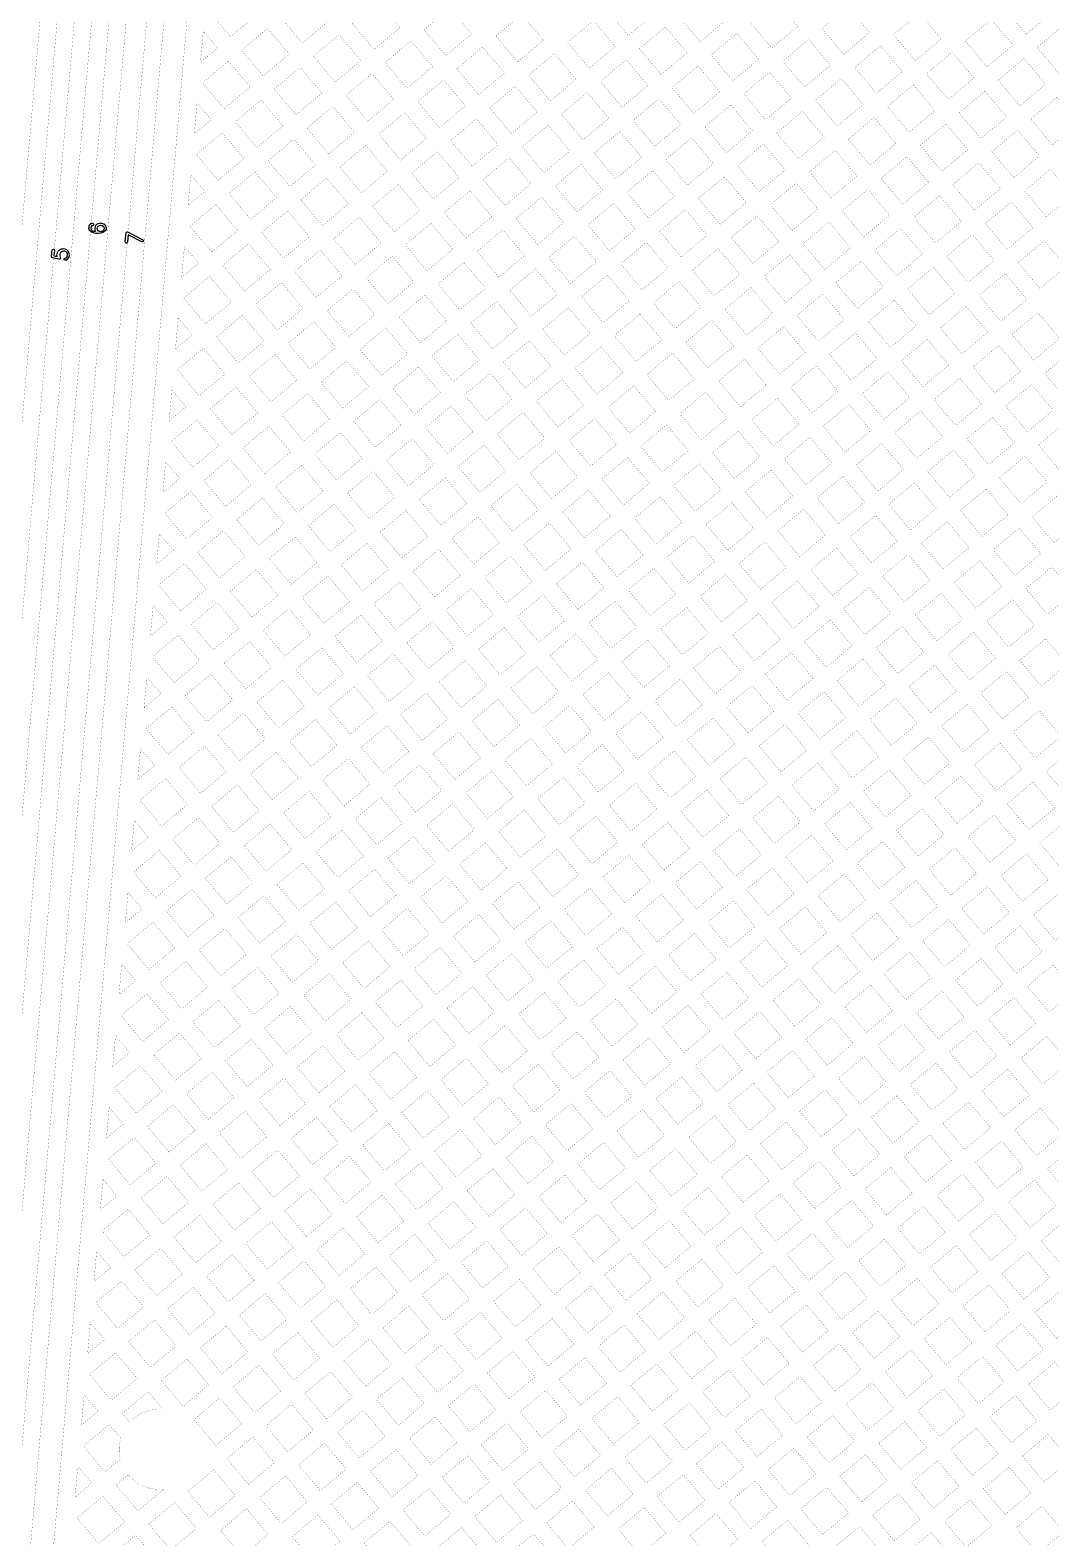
# Model space of a CAD drawing. Extents: x 592 to 965, y 89 to 353.
# Drawn here: x 631.25 to 644.84, y 286.61 to 306.69 of the extents above; entities that cross this region are included whole.
import ezdxf

# ---------------------------------------------------------------- set-up
doc = ezdxf.new("R2010")
doc.units = 0
doc.layers.add('a_area', color=3, linetype='Continuous')

# ---------------------------------------------------------------- blocks, each defined once
blk = doc.blocks.new('PAD_R3')
at = {"layer": 'a_area', "const_width": 0.5}
blk.add_lwpolyline([(0.25, 0, 1), (-0.25, 0, 1)], format="xyb", close=True, dxfattribs=at)

msp = doc.modelspace()

# ---------------------------------------------------------------- linework, layer by layer
at = {"layer": 'a_area', "const_width": 0.0015}
for points in [[(641.675, 317.242), (641.429, 316.731), (641.411, 316.523, -0.197511), (640.96, 315.663), (639.636, 314.552, -0.199362), (638.526, 314.204), (633.618, 314.633, 0.165107), (633.465, 314.596, 0.034739), (633.252, 314.441), (632.801, 314.062, 0.199687), (632.13, 312.767), (626.68, 250.475), (626.451, 250.475)], [(627.37, 250.475), (632.805, 312.601, -0.197973), (633.285, 313.522), (633.354, 313.58, -0.200605), (634.263, 313.863), (639.139, 313.437, 0.198796), (641.26, 314.105), (642.966, 315.536, 0.060629), (643.281, 315.873, 0.136739), (643.498, 316.458), (643.506, 316.55, 0.188659), (643.302, 317.203)], [(626.451, 250.475), (631.904, 312.801, -0.198159), (632.655, 314.238), (633.106, 314.617, -0.035183), (633.348, 314.792, -0.161701), (633.639, 314.861), (638.554, 314.431, 0.19807), (639.49, 314.728), (640.814, 315.839, 0.200241), (641.185, 316.557), (641.203, 316.764), (641.016, 317.009)], [(644.055, 317.147, 0.196952), (643.732, 316.512), (643.725, 316.43, -0.135947), (643.463, 315.735, -0.060592), (643.11, 315.359), (641.408, 313.93, -0.198926), (639.119, 313.209), (634.228, 313.637, 0.196864), (633.502, 313.405), (633.433, 313.348, 0.19981), (633.032, 312.573), (627.6, 250.475), (627.37, 250.475)], [(626.91, 250.475), (632.357, 312.742, -0.198911), (632.911, 313.805), (633.473, 314.277, -0.201718), (633.773, 314.37), (638.857, 313.925, 0.198516), (640.893, 314.568), (641.35, 314.952, 0.075788), (641.478, 315.097, 0.023686), (641.978, 315.963, 0.189405), (642.014, 316.679)], [(627.873, 250.475), (633.289, 312.388, -0.197103), (633.619, 313.026), (633.75, 313.163, -0.135322), (633.998, 313.311, -0.089467), (634.632, 313.367), (639.154, 312.972, 0.069841), (640.27, 313.03, 0.129169), (641.849, 313.777), (643.635, 315.276, 0.065317), (644.113, 315.804, 0.195732), (644.199, 316.465)], [(642.711, 316.372, 0.194046), (642.183, 315.863, -0.023804), (641.671, 314.974, -0.075302), (641.498, 314.778), (641.038, 314.392, -0.199149), (638.829, 313.698), (633.746, 314.143, 0.19143), (633.621, 314.103), (633.057, 313.629, 0.198708), (632.585, 312.722), (627.14, 250.475), (626.91, 250.475)], [(644.839, 316.098, 0.200494), (644.303, 315.676, -0.065777), (643.781, 315.1), (641.996, 313.602, -0.129622), (640.306, 312.804, -0.070329), (639.118, 312.746), (634.607, 313.14, 0.088615), (634.059, 313.091, 0.134512), (633.915, 313.005), (633.77, 312.854, 0.198337), (633.517, 312.368), (628.103, 250.475), (627.873, 250.475)], [(628.41, 250.475), (633.685, 310.783, -0.117662)], [(632.477, 288.272), (632.575, 288.155, -0.209181), (632.967, 288.326, -0.025218), (633.021, 288.324)]]:
    msp.add_lwpolyline(points, format="xyb", dxfattribs=at)
for points in [[(633.629, 306.945), (633.918, 306.601), (634.263, 306.89), (633.974, 307.234)], [(638.926, 306.963), (639.215, 306.619), (639.56, 306.908), (639.271, 307.252)], [(639.882, 306.88), (640.171, 306.535), (640.515, 306.824), (640.226, 307.168)], [(644.223, 306.981), (644.512, 306.636), (644.857, 306.925), (644.568, 307.27)], [(634.585, 306.861), (634.874, 306.517), (635.218, 306.806), (634.929, 307.15)], [(635.54, 306.777), (635.829, 306.433), (636.174, 306.722), (635.885, 307.067)], [(636.496, 306.694), (636.785, 306.35), (637.129, 306.639), (636.84, 306.983)], [(640.837, 306.796), (641.126, 306.451), (641.471, 306.74), (641.182, 307.085)], [(641.793, 306.712), (642.082, 306.368), (642.426, 306.657), (642.137, 307.001)], [(637.451, 306.611), (637.74, 306.266), (638.085, 306.555), (637.796, 306.899)], [(638.407, 306.527), (638.695, 306.183), (639.04, 306.472), (638.751, 306.816)], [(642.748, 306.629), (643.037, 306.284), (643.381, 306.573), (643.092, 306.918)], [(643.704, 306.545), (643.993, 306.2), (644.337, 306.489), (644.048, 306.834)], [(634.065, 306.425), (634.355, 306.081), (634.699, 306.37), (634.41, 306.714)], [(635.021, 306.342), (635.31, 305.998), (635.654, 306.286), (635.365, 306.63)], [(639.362, 306.444), (639.651, 306.099), (639.996, 306.388), (639.707, 306.733)], [(640.318, 306.36), (640.607, 306.015), (640.951, 306.304), (640.662, 306.649)], [(641.273, 306.276), (641.562, 305.932), (641.906, 306.221), (641.618, 306.565)], [(644.659, 306.461), (644.948, 306.117), (645.292, 306.406), (645.004, 306.75)], [(635.976, 306.258), (636.265, 305.914), (636.61, 306.203), (636.321, 306.547)], [(636.932, 306.175), (637.221, 305.83), (637.565, 306.119), (637.276, 306.464)], [(637.887, 306.091), (638.176, 305.747), (638.52, 306.036), (638.232, 306.38)], [(642.229, 306.193), (642.518, 305.848), (642.862, 306.137), (642.573, 306.482)], [(643.184, 306.109), (643.473, 305.764), (643.817, 306.053), (643.528, 306.398)], [(633.546, 305.989), (633.835, 305.645), (634.179, 305.934), (633.89, 306.278)], [(634.501, 305.906), (634.79, 305.562), (635.135, 305.851), (634.846, 306.195)], [(638.842, 306.007), (639.131, 305.663), (639.476, 305.952), (639.187, 306.297)], [(639.798, 305.924), (640.087, 305.579), (640.432, 305.869), (640.143, 306.213)], [(644.14, 306.025), (644.428, 305.681), (644.773, 305.97), (644.484, 306.314)], [(635.457, 305.822), (635.746, 305.478), (636.09, 305.767), (635.801, 306.111)], [(636.412, 305.738), (636.701, 305.394), (637.046, 305.683), (636.757, 306.028)], [(640.754, 305.84), (641.043, 305.496), (641.387, 305.785), (641.098, 306.129)], [(641.709, 305.757), (641.998, 305.412), (642.343, 305.701), (642.053, 306.046)], [(642.665, 305.673), (642.954, 305.329), (643.298, 305.618), (643.009, 305.962)], [(633.982, 305.47), (634.271, 305.126), (634.615, 305.415), (634.326, 305.759)], [(637.368, 305.655), (637.657, 305.311), (638.001, 305.6), (637.712, 305.944)], [(638.323, 305.572), (638.612, 305.227), (638.956, 305.516), (638.667, 305.86)], [(639.278, 305.488), (639.568, 305.143), (639.912, 305.432), (639.623, 305.777)], [(643.62, 305.589), (643.909, 305.245), (644.253, 305.534), (643.964, 305.878)], [(644.575, 305.506), (644.864, 305.161), (645.209, 305.45), (644.92, 305.795)], [(634.937, 305.387), (635.226, 305.042), (635.571, 305.331), (635.282, 305.675)], [(635.893, 305.303), (636.182, 304.958), (636.526, 305.247), (636.237, 305.592)], [(640.234, 305.404), (640.523, 305.06), (640.868, 305.349), (640.579, 305.693)], [(641.19, 305.321), (641.479, 304.977), (641.823, 305.265), (641.534, 305.61)], [(636.848, 305.219), (637.137, 304.875), (637.481, 305.164), (637.193, 305.508)], [(637.803, 305.136), (638.093, 304.791), (638.437, 305.08), (638.148, 305.425)], [(642.145, 305.237), (642.434, 304.893), (642.779, 305.182), (642.489, 305.526)], [(643.101, 305.154), (643.389, 304.809), (643.734, 305.098), (643.445, 305.442)], [(644.056, 305.07), (644.345, 304.726), (644.689, 305.015), (644.4, 305.359)], [(633.463, 305.034), (633.751, 304.69), (634.095, 304.979), (633.807, 305.323)], [(634.418, 304.95), (634.707, 304.606), (635.051, 304.895), (634.762, 305.24)], [(635.373, 304.867), (635.662, 304.522), (636.007, 304.811), (635.718, 305.156)], [(638.759, 305.052), (639.048, 304.708), (639.392, 304.996), (639.103, 305.341)], [(639.714, 304.968), (640.003, 304.624), (640.348, 304.913), (640.059, 305.257)], [(640.67, 304.885), (640.959, 304.54), (641.304, 304.83), (641.015, 305.174)], [(636.329, 304.783), (636.618, 304.439), (636.962, 304.728), (636.673, 305.072)], [(637.284, 304.7), (637.573, 304.355), (637.917, 304.644), (637.628, 304.989)], [(641.626, 304.801), (641.915, 304.457), (642.259, 304.746), (641.97, 305.09)], [(642.581, 304.717), (642.87, 304.373), (643.214, 304.662), (642.926, 305.007)], [(633.898, 304.515), (634.187, 304.17), (634.532, 304.459), (634.242, 304.804)], [(638.24, 304.616), (638.529, 304.271), (638.873, 304.561), (638.584, 304.905)], [(639.195, 304.532), (639.484, 304.188), (639.828, 304.477), (639.539, 304.821)], [(643.536, 304.634), (643.825, 304.29), (644.17, 304.579), (643.881, 304.923)], [(644.492, 304.55), (644.781, 304.206), (645.125, 304.495), (644.836, 304.839)], [(634.854, 304.431), (635.143, 304.086), (635.487, 304.375), (635.198, 304.72)], [(635.809, 304.347), (636.098, 304.003), (636.442, 304.292), (636.154, 304.636)], [(636.764, 304.264), (637.054, 303.919), (637.398, 304.208), (637.109, 304.553)], [(640.15, 304.449), (640.439, 304.104), (640.784, 304.393), (640.495, 304.738)], [(641.106, 304.365), (641.395, 304.021), (641.74, 304.31), (641.451, 304.654)], [(642.062, 304.282), (642.35, 303.938), (642.695, 304.226), (642.406, 304.57)], [(633.379, 304.079), (633.668, 303.734), (634.012, 304.023), (633.723, 304.368)], [(637.72, 304.18), (638.009, 303.835), (638.353, 304.125), (638.064, 304.469)], [(638.676, 304.096), (638.964, 303.752), (639.309, 304.041), (639.02, 304.385)], [(643.017, 304.198), (643.306, 303.854), (643.65, 304.143), (643.361, 304.487)], [(643.972, 304.115), (644.261, 303.77), (644.605, 304.059), (644.317, 304.404)], [(634.334, 303.995), (634.623, 303.651), (634.968, 303.939), (634.678, 304.284)], [(635.29, 303.911), (635.578, 303.567), (635.923, 303.856), (635.634, 304.2)], [(639.631, 304.013), (639.92, 303.669), (640.264, 303.957), (639.975, 304.302)], [(640.586, 303.929), (640.875, 303.585), (641.22, 303.874), (640.931, 304.218)], [(636.245, 303.828), (636.534, 303.483), (636.878, 303.772), (636.589, 304.117)], [(637.201, 303.744), (637.49, 303.4), (637.834, 303.688), (637.545, 304.033)], [(638.156, 303.66), (638.445, 303.316), (638.789, 303.605), (638.5, 303.949)], [(641.542, 303.846), (641.831, 303.502), (642.175, 303.791), (641.887, 304.135)], [(642.497, 303.763), (642.787, 303.418), (643.131, 303.707), (642.841, 304.051)], [(643.453, 303.678), (643.741, 303.334), (644.086, 303.624), (643.797, 303.968)], [(633.815, 303.559), (634.104, 303.215), (634.448, 303.504), (634.159, 303.848)], [(634.77, 303.475), (635.059, 303.131), (635.403, 303.42), (635.114, 303.764)], [(639.111, 303.577), (639.4, 303.233), (639.745, 303.522), (639.456, 303.866)], [(640.067, 303.493), (640.356, 303.149), (640.7, 303.438), (640.411, 303.782)], [(644.408, 303.595), (644.697, 303.251), (645.041, 303.54), (644.752, 303.884)], [(635.725, 303.392), (636.014, 303.047), (636.359, 303.336), (636.07, 303.681)], [(636.681, 303.308), (636.97, 302.964), (637.315, 303.253), (637.025, 303.597)], [(641.022, 303.41), (641.311, 303.065), (641.656, 303.355), (641.367, 303.699)], [(641.978, 303.326), (642.267, 302.982), (642.611, 303.271), (642.322, 303.616)], [(633.295, 303.123), (633.584, 302.778), (633.929, 303.068), (633.64, 303.412)], [(637.637, 303.225), (637.925, 302.88), (638.269, 303.169), (637.981, 303.513)], [(638.592, 303.141), (638.881, 302.796), (639.225, 303.086), (638.936, 303.43)], [(639.547, 303.057), (639.836, 302.713), (640.181, 303.002), (639.892, 303.347)], [(642.934, 303.243), (643.222, 302.899), (643.566, 303.187), (643.278, 303.532)], [(643.888, 303.159), (644.177, 302.815), (644.522, 303.104), (644.233, 303.448)], [(634.251, 303.039), (634.539, 302.695), (634.884, 302.984), (634.595, 303.329)], [(635.206, 302.956), (635.495, 302.612), (635.839, 302.9), (635.55, 303.245)], [(636.161, 302.872), (636.45, 302.528), (636.795, 302.817), (636.506, 303.161)], [(640.503, 302.974), (640.792, 302.63), (641.136, 302.918), (640.847, 303.263)], [(641.458, 302.89), (641.747, 302.546), (642.092, 302.835), (641.803, 303.179)], [(637.117, 302.789), (637.406, 302.445), (637.75, 302.733), (637.461, 303.078)], [(638.072, 302.705), (638.361, 302.361), (638.706, 302.649), (638.416, 302.994)], [(642.414, 302.807), (642.703, 302.463), (643.047, 302.752), (642.758, 303.096)], [(643.369, 302.724), (643.658, 302.379), (644.002, 302.668), (643.713, 303.012)], [(633.731, 302.603), (634.02, 302.259), (634.364, 302.548), (634.076, 302.892)], [(634.686, 302.52), (634.976, 302.176), (635.32, 302.465), (635.031, 302.809)], [(639.028, 302.621), (639.317, 302.277), (639.661, 302.566), (639.372, 302.91)], [(639.983, 302.538), (640.272, 302.194), (640.617, 302.483), (640.328, 302.827)], [(640.939, 302.455), (641.228, 302.11), (641.572, 302.399), (641.283, 302.743)], [(644.324, 302.64), (644.614, 302.295), (644.958, 302.584), (644.669, 302.929)], [(635.642, 302.437), (635.931, 302.092), (636.275, 302.381), (635.986, 302.725)], [(636.597, 302.353), (636.886, 302.008), (637.231, 302.298), (636.942, 302.642)], [(637.553, 302.269), (637.842, 301.925), (638.186, 302.214), (637.897, 302.558)], [(641.894, 302.371), (642.183, 302.026), (642.527, 302.316), (642.239, 302.66)], [(642.849, 302.287), (643.139, 301.943), (643.483, 302.232), (643.194, 302.577)], [(633.211, 302.167), (633.5, 301.823), (633.845, 302.112), (633.556, 302.456)], [(634.167, 302.084), (634.456, 301.74), (634.8, 302.029), (634.511, 302.373)], [(638.508, 302.186), (638.797, 301.841), (639.142, 302.13), (638.852, 302.474)], [(639.464, 302.102), (639.752, 301.758), (640.097, 302.047), (639.808, 302.391)], [(643.805, 302.204), (644.094, 301.859), (644.438, 302.148), (644.149, 302.493)], [(644.76, 302.12), (645.049, 301.776), (645.394, 302.065), (645.105, 302.409)], [(635.122, 302.001), (635.412, 301.656), (635.756, 301.945), (635.467, 302.29)], [(636.078, 301.917), (636.367, 301.573), (636.711, 301.862), (636.422, 302.206)], [(640.419, 302.019), (640.708, 301.674), (641.053, 301.963), (640.764, 302.308)], [(641.375, 301.935), (641.664, 301.591), (642.008, 301.88), (641.719, 302.224)], [(642.33, 301.851), (642.619, 301.507), (642.963, 301.796), (642.674, 302.141)], [(633.647, 301.648), (633.936, 301.304), (634.281, 301.593), (633.992, 301.937)], [(637.033, 301.833), (637.322, 301.489), (637.667, 301.778), (637.378, 302.122)], [(637.989, 301.75), (638.278, 301.405), (638.622, 301.694), (638.333, 302.039)], [(638.944, 301.666), (639.233, 301.322), (639.577, 301.611), (639.288, 301.955)], [(643.285, 301.768), (643.575, 301.423), (643.919, 301.712), (643.63, 302.057)], [(644.241, 301.684), (644.53, 301.34), (644.874, 301.629), (644.585, 301.973)], [(634.603, 301.564), (634.892, 301.22), (635.236, 301.509), (634.947, 301.854)], [(635.558, 301.481), (635.847, 301.137), (636.192, 301.426), (635.903, 301.77)], [(639.899, 301.582), (640.188, 301.238), (640.533, 301.527), (640.244, 301.872)], [(640.855, 301.499), (641.144, 301.155), (641.488, 301.444), (641.2, 301.788)], [(636.514, 301.398), (636.803, 301.053), (637.147, 301.342), (636.858, 301.686)], [(637.469, 301.314), (637.758, 300.969), (638.103, 301.258), (637.814, 301.603)], [(641.81, 301.416), (642.1, 301.071), (642.444, 301.36), (642.155, 301.704)], [(642.766, 301.332), (643.055, 300.987), (643.399, 301.276), (643.11, 301.621)], [(643.722, 301.248), (644.01, 300.904), (644.355, 301.193), (644.066, 301.537)], [(633.128, 301.212), (633.417, 300.868), (633.761, 301.157), (633.472, 301.501)], [(634.083, 301.128), (634.372, 300.784), (634.717, 301.073), (634.428, 301.418)], [(635.039, 301.045), (635.328, 300.701), (635.672, 300.99), (635.383, 301.334)], [(638.425, 301.23), (638.714, 300.886), (639.058, 301.175), (638.769, 301.519)], [(639.38, 301.147), (639.669, 300.802), (640.013, 301.091), (639.724, 301.435)], [(640.335, 301.063), (640.624, 300.719), (640.969, 301.008), (640.68, 301.352)], [(644.677, 301.165), (644.966, 300.821), (645.31, 301.109), (645.021, 301.454)], [(635.994, 300.962), (636.283, 300.617), (636.628, 300.906), (636.339, 301.251)], [(636.95, 300.878), (637.239, 300.533), (637.583, 300.822), (637.294, 301.167)], [(641.291, 300.98), (641.58, 300.635), (641.924, 300.924), (641.635, 301.269)], [(642.246, 300.896), (642.536, 300.551), (642.88, 300.84), (642.591, 301.185)], [(633.564, 300.693), (633.853, 300.348), (634.197, 300.637), (633.908, 300.982)], [(637.905, 300.794), (638.194, 300.45), (638.538, 300.739), (638.25, 301.083)], [(638.861, 300.711), (639.15, 300.366), (639.494, 300.655), (639.205, 301)], [(643.202, 300.812), (643.491, 300.468), (643.835, 300.757), (643.546, 301.101)], [(644.157, 300.729), (644.446, 300.384), (644.791, 300.674), (644.502, 301.018)], [(634.519, 300.609), (634.808, 300.265), (635.152, 300.554), (634.864, 300.898)], [(635.475, 300.526), (635.764, 300.181), (636.108, 300.47), (635.819, 300.815)], [(636.43, 300.442), (636.719, 300.097), (637.064, 300.387), (636.775, 300.731)], [(639.816, 300.627), (640.105, 300.283), (640.449, 300.572), (640.16, 300.916)], [(640.771, 300.544), (641.06, 300.199), (641.405, 300.488), (641.116, 300.833)], [(641.727, 300.46), (642.016, 300.115), (642.36, 300.405), (642.071, 300.749)], [(633.044, 300.257), (633.333, 299.912), (633.678, 300.201), (633.389, 300.546)], [(637.386, 300.358), (637.675, 300.014), (638.019, 300.303), (637.73, 300.647)], [(638.341, 300.275), (638.63, 299.93), (638.975, 300.219), (638.685, 300.564)], [(642.683, 300.376), (642.971, 300.032), (643.315, 300.321), (643.027, 300.665)], [(643.637, 300.293), (643.927, 299.948), (644.271, 300.237), (643.982, 300.582)], [(634, 300.173), (634.289, 299.829), (634.633, 300.118), (634.344, 300.462)], [(634.955, 300.09), (635.244, 299.745), (635.589, 300.034), (635.299, 300.379)], [(639.297, 300.191), (639.585, 299.847), (639.93, 300.136), (639.641, 300.48)], [(640.252, 300.108), (640.541, 299.763), (640.885, 300.052), (640.596, 300.397)], [(644.593, 300.209), (644.882, 299.865), (645.227, 300.154), (644.938, 300.498)], [(635.911, 300.006), (636.2, 299.661), (636.544, 299.95), (636.255, 300.295)], [(636.866, 299.922), (637.155, 299.578), (637.5, 299.867), (637.211, 300.211)], [(637.822, 299.839), (638.111, 299.495), (638.455, 299.783), (638.166, 300.128)], [(641.207, 300.024), (641.496, 299.679), (641.841, 299.968), (641.552, 300.313)], [(642.163, 299.94), (642.452, 299.596), (642.796, 299.885), (642.507, 300.229)], [(643.118, 299.857), (643.407, 299.513), (643.751, 299.801), (643.462, 300.146)], [(633.48, 299.737), (633.769, 299.393), (634.113, 299.682), (633.825, 300.026)], [(634.436, 299.654), (634.725, 299.309), (635.069, 299.598), (634.78, 299.943)], [(638.777, 299.755), (639.066, 299.411), (639.41, 299.7), (639.122, 300.044)], [(639.732, 299.672), (640.021, 299.327), (640.366, 299.616), (640.077, 299.961)], [(644.074, 299.773), (644.363, 299.429), (644.707, 299.718), (644.418, 300.062)], [(635.391, 299.57), (635.68, 299.225), (636.025, 299.514), (635.735, 299.859)], [(636.347, 299.486), (636.635, 299.142), (636.98, 299.431), (636.691, 299.775)], [(640.688, 299.588), (640.977, 299.244), (641.321, 299.532), (641.032, 299.877)], [(641.643, 299.504), (641.932, 299.16), (642.277, 299.449), (641.988, 299.793)], [(632.961, 299.301), (633.25, 298.957), (633.594, 299.246), (633.305, 299.59)], [(637.302, 299.403), (637.591, 299.058), (637.936, 299.348), (637.647, 299.692)], [(638.258, 299.319), (638.546, 298.975), (638.891, 299.264), (638.602, 299.608)], [(639.213, 299.236), (639.502, 298.891), (639.846, 299.18), (639.557, 299.525)], [(642.599, 299.421), (642.888, 299.077), (643.232, 299.366), (642.943, 299.71)], [(643.554, 299.337), (643.843, 298.993), (644.188, 299.282), (643.898, 299.626)], [(644.51, 299.253), (644.798, 298.909), (645.143, 299.199), (644.854, 299.543)], [(633.916, 299.218), (634.205, 298.873), (634.55, 299.162), (634.26, 299.507)], [(634.872, 299.134), (635.161, 298.79), (635.505, 299.078), (635.216, 299.423)], [(635.827, 299.05), (636.116, 298.706), (636.46, 298.995), (636.172, 299.339)], [(640.168, 299.152), (640.457, 298.808), (640.802, 299.097), (640.513, 299.441)], [(641.124, 299.069), (641.413, 298.724), (641.757, 299.013), (641.468, 299.357)], [(636.782, 298.967), (637.071, 298.622), (637.416, 298.912), (637.127, 299.256)], [(637.738, 298.883), (638.027, 298.539), (638.371, 298.828), (638.083, 299.172)], [(642.079, 298.985), (642.368, 298.64), (642.713, 298.93), (642.423, 299.274)], [(643.035, 298.901), (643.324, 298.557), (643.668, 298.846), (643.379, 299.191)], [(633.397, 298.782), (633.686, 298.437), (634.03, 298.726), (633.741, 299.071)], [(634.352, 298.698), (634.641, 298.354), (634.986, 298.643), (634.696, 298.987)], [(638.693, 298.8), (638.983, 298.456), (639.327, 298.744), (639.038, 299.089)], [(639.649, 298.716), (639.938, 298.372), (640.282, 298.661), (639.993, 299.005)], [(643.99, 298.818), (644.279, 298.474), (644.623, 298.762), (644.334, 299.107)], [(635.308, 298.614), (635.596, 298.27), (635.941, 298.559), (635.652, 298.903)], [(636.263, 298.531), (636.552, 298.186), (636.896, 298.475), (636.607, 298.82)], [(637.218, 298.447), (637.507, 298.103), (637.852, 298.392), (637.563, 298.736)], [(640.604, 298.633), (640.893, 298.288), (641.238, 298.577), (640.949, 298.922)], [(641.56, 298.549), (641.849, 298.205), (642.193, 298.493), (641.904, 298.838)], [(642.515, 298.465), (642.804, 298.121), (643.149, 298.41), (642.86, 298.754)], [(632.877, 298.346), (633.166, 298.002), (633.511, 298.291), (633.222, 298.635)], [(633.833, 298.262), (634.122, 297.918), (634.466, 298.207), (634.177, 298.551)], [(638.174, 298.364), (638.463, 298.02), (638.807, 298.309), (638.518, 298.653)], [(639.129, 298.281), (639.419, 297.936), (639.763, 298.225), (639.474, 298.569)], [(643.471, 298.382), (643.759, 298.038), (644.104, 298.327), (643.815, 298.671)], [(644.426, 298.299), (644.715, 297.954), (645.059, 298.243), (644.77, 298.587)], [(634.788, 298.178), (635.077, 297.834), (635.421, 298.123), (635.133, 298.467)], [(635.743, 298.095), (636.032, 297.751), (636.377, 298.039), (636.088, 298.384)], [(640.085, 298.197), (640.373, 297.852), (640.718, 298.142), (640.429, 298.486)], [(641.04, 298.113), (641.329, 297.769), (641.674, 298.058), (641.384, 298.402)], [(636.699, 298.011), (636.988, 297.667), (637.332, 297.956), (637.043, 298.3)], [(637.654, 297.928), (637.943, 297.584), (638.288, 297.873), (637.999, 298.217)], [(638.61, 297.844), (638.899, 297.5), (639.243, 297.789), (638.954, 298.134)], [(641.996, 298.03), (642.285, 297.685), (642.629, 297.974), (642.34, 298.318)], [(642.951, 297.946), (643.24, 297.602), (643.584, 297.891), (643.296, 298.235)], [(643.906, 297.862), (644.195, 297.518), (644.54, 297.807), (644.251, 298.152)], [(633.313, 297.826), (633.602, 297.482), (633.947, 297.771), (633.658, 298.115)], [(634.269, 297.743), (634.558, 297.399), (634.902, 297.687), (634.613, 298.032)], [(635.224, 297.659), (635.513, 297.315), (635.857, 297.604), (635.568, 297.948)], [(639.566, 297.761), (639.854, 297.417), (640.198, 297.705), (639.91, 298.05)], [(640.52, 297.677), (640.81, 297.333), (641.154, 297.622), (640.865, 297.966)], [(636.179, 297.575), (636.468, 297.231), (636.812, 297.52), (636.524, 297.864)], [(637.135, 297.492), (637.424, 297.148), (637.768, 297.437), (637.479, 297.781)], [(641.476, 297.594), (641.765, 297.249), (642.11, 297.538), (641.821, 297.883)], [(642.432, 297.51), (642.72, 297.166), (643.065, 297.455), (642.776, 297.799)], [(632.794, 297.391), (633.083, 297.046), (633.427, 297.335), (633.138, 297.679)], [(633.749, 297.307), (634.038, 296.963), (634.382, 297.252), (634.094, 297.596)], [(638.09, 297.408), (638.379, 297.064), (638.724, 297.353), (638.435, 297.698)], [(639.046, 297.325), (639.335, 296.981), (639.679, 297.27), (639.39, 297.614)], [(640.001, 297.242), (640.29, 296.897), (640.634, 297.186), (640.345, 297.53)], [(643.387, 297.426), (643.676, 297.082), (644.02, 297.371), (643.731, 297.716)], [(644.342, 297.343), (644.632, 296.998), (644.976, 297.287), (644.687, 297.632)], [(634.705, 297.223), (634.994, 296.879), (635.338, 297.168), (635.049, 297.512)], [(635.66, 297.14), (635.949, 296.795), (636.293, 297.084), (636.004, 297.429)], [(636.615, 297.056), (636.904, 296.712), (637.248, 297.001), (636.959, 297.345)], [(640.956, 297.158), (641.246, 296.813), (641.59, 297.102), (641.301, 297.447)], [(641.912, 297.074), (642.201, 296.73), (642.545, 297.019), (642.257, 297.363)], [(633.23, 296.871), (633.519, 296.527), (633.863, 296.816), (633.574, 297.16)], [(637.571, 296.972), (637.86, 296.628), (638.204, 296.917), (637.915, 297.261)], [(638.526, 296.889), (638.815, 296.545), (639.159, 296.834), (638.871, 297.178)], [(642.867, 296.991), (643.157, 296.646), (643.501, 296.935), (643.212, 297.279)], [(643.823, 296.907), (644.112, 296.562), (644.456, 296.851), (644.167, 297.196)], [(634.185, 296.788), (634.474, 296.443), (634.819, 296.732), (634.529, 297.077)], [(635.141, 296.704), (635.429, 296.36), (635.774, 296.649), (635.485, 296.993)], [(639.482, 296.806), (639.771, 296.461), (640.115, 296.75), (639.826, 297.095)], [(640.437, 296.722), (640.726, 296.377), (641.07, 296.666), (640.781, 297.011)], [(641.393, 296.638), (641.681, 296.294), (642.026, 296.583), (641.737, 296.927)], [(644.778, 296.823), (645.067, 296.479), (645.412, 296.768), (645.123, 297.112)], [(632.71, 296.435), (632.999, 296.091), (633.343, 296.38), (633.055, 296.724)], [(636.096, 296.62), (636.385, 296.276), (636.729, 296.565), (636.44, 296.909)], [(637.051, 296.537), (637.34, 296.192), (637.685, 296.481), (637.395, 296.825)], [(638.007, 296.453), (638.295, 296.109), (638.64, 296.398), (638.351, 296.742)], [(642.348, 296.555), (642.637, 296.21), (642.981, 296.499), (642.692, 296.844)], [(643.303, 296.471), (643.593, 296.126), (643.937, 296.415), (643.648, 296.76)], [(633.666, 296.352), (633.955, 296.007), (634.299, 296.296), (634.01, 296.641)], [(634.621, 296.268), (634.91, 295.924), (635.254, 296.213), (634.965, 296.557)], [(638.962, 296.37), (639.251, 296.025), (639.596, 296.314), (639.306, 296.659)], [(639.918, 296.286), (640.207, 295.941), (640.551, 296.23), (640.262, 296.575)], [(644.259, 296.387), (644.547, 296.043), (644.892, 296.332), (644.603, 296.676)], [(635.576, 296.185), (635.865, 295.84), (636.21, 296.129), (635.92, 296.473)], [(636.532, 296.101), (636.821, 295.756), (637.165, 296.045), (636.876, 296.39)], [(640.873, 296.202), (641.162, 295.858), (641.506, 296.147), (641.217, 296.491)], [(641.828, 296.119), (642.117, 295.774), (642.462, 296.063), (642.173, 296.408)], [(642.784, 296.035), (643.073, 295.691), (643.417, 295.98), (643.128, 296.324)], [(633.146, 295.916), (633.435, 295.571), (633.78, 295.86), (633.49, 296.205)], [(634.102, 295.832), (634.39, 295.488), (634.735, 295.777), (634.446, 296.121)], [(637.487, 296.017), (637.776, 295.673), (638.12, 295.962), (637.831, 296.306)], [(638.442, 295.934), (638.731, 295.589), (639.076, 295.878), (638.787, 296.223)], [(639.398, 295.85), (639.687, 295.505), (640.032, 295.794), (639.742, 296.139)], [(643.74, 295.951), (644.028, 295.607), (644.372, 295.896), (644.084, 296.24)], [(644.694, 295.868), (644.984, 295.523), (645.328, 295.812), (645.039, 296.157)], [(635.057, 295.749), (635.346, 295.404), (635.69, 295.693), (635.401, 296.038)], [(636.012, 295.665), (636.301, 295.32), (636.646, 295.609), (636.357, 295.954)], [(640.354, 295.766), (640.642, 295.422), (640.987, 295.711), (640.698, 296.055)], [(641.309, 295.683), (641.598, 295.338), (641.942, 295.627), (641.653, 295.972)], [(632.626, 295.48), (632.915, 295.135), (633.26, 295.424), (632.971, 295.769)], [(636.968, 295.581), (637.256, 295.237), (637.601, 295.526), (637.312, 295.87)], [(637.923, 295.498), (638.212, 295.153), (638.556, 295.442), (638.267, 295.787)], [(642.264, 295.599), (642.553, 295.255), (642.898, 295.544), (642.609, 295.888)], [(643.22, 295.515), (643.509, 295.171), (643.853, 295.46), (643.564, 295.804)], [(644.175, 295.432), (644.464, 295.088), (644.808, 295.376), (644.519, 295.721)], [(633.582, 295.396), (633.871, 295.052), (634.215, 295.341), (633.926, 295.685)], [(634.537, 295.313), (634.826, 294.968), (635.171, 295.257), (634.882, 295.602)], [(635.493, 295.229), (635.782, 294.884), (636.126, 295.173), (635.837, 295.518)], [(638.878, 295.414), (639.167, 295.069), (639.512, 295.358), (639.223, 295.703)], [(639.834, 295.33), (640.123, 294.986), (640.467, 295.275), (640.178, 295.619)], [(640.789, 295.247), (641.078, 294.902), (641.423, 295.192), (641.134, 295.536)], [(636.448, 295.145), (636.737, 294.801), (637.081, 295.09), (636.793, 295.434)], [(637.403, 295.062), (637.692, 294.717), (638.037, 295.006), (637.748, 295.351)], [(641.745, 295.163), (642.034, 294.819), (642.378, 295.108), (642.089, 295.452)], [(642.7, 295.079), (642.989, 294.735), (643.334, 295.024), (643.045, 295.368)], [(633.062, 294.96), (633.351, 294.616), (633.696, 294.905), (633.407, 295.249)], [(634.018, 294.877), (634.307, 294.532), (634.651, 294.821), (634.362, 295.166)], [(638.359, 294.978), (638.648, 294.633), (638.992, 294.922), (638.703, 295.267)], [(639.314, 294.894), (639.603, 294.55), (639.948, 294.839), (639.659, 295.183)], [(643.656, 294.996), (643.945, 294.652), (644.289, 294.941), (644, 295.285)], [(644.611, 294.912), (644.9, 294.568), (645.244, 294.857), (644.955, 295.201)], [(634.973, 294.793), (635.262, 294.449), (635.607, 294.737), (635.318, 295.082)], [(635.929, 294.709), (636.218, 294.365), (636.562, 294.654), (636.273, 294.998)], [(636.884, 294.626), (637.173, 294.281), (637.517, 294.57), (637.228, 294.915)], [(640.27, 294.811), (640.559, 294.466), (640.903, 294.755), (640.614, 295.1)], [(641.225, 294.727), (641.514, 294.383), (641.859, 294.672), (641.57, 295.016)], [(642.181, 294.644), (642.47, 294.3), (642.814, 294.588), (642.525, 294.932)], [(632.543, 294.524), (632.832, 294.18), (633.176, 294.469), (632.887, 294.813)], [(633.498, 294.441), (633.787, 294.096), (634.132, 294.385), (633.843, 294.73)], [(637.839, 294.542), (638.129, 294.198), (638.473, 294.487), (638.184, 294.831)], [(638.795, 294.458), (639.084, 294.114), (639.428, 294.403), (639.139, 294.747)], [(643.136, 294.56), (643.425, 294.216), (643.77, 294.505), (643.481, 294.849)], [(644.092, 294.477), (644.381, 294.132), (644.725, 294.421), (644.436, 294.765)], [(634.454, 294.357), (634.743, 294.013), (635.087, 294.302), (634.798, 294.646)], [(635.409, 294.273), (635.698, 293.929), (636.042, 294.218), (635.754, 294.562)], [(639.75, 294.375), (640.039, 294.03), (640.384, 294.319), (640.095, 294.664)], [(640.706, 294.291), (640.995, 293.947), (641.339, 294.236), (641.05, 294.58)], [(636.364, 294.19), (636.654, 293.845), (636.998, 294.135), (636.709, 294.479)], [(637.32, 294.106), (637.609, 293.762), (637.953, 294.051), (637.664, 294.395)], [(638.275, 294.022), (638.564, 293.678), (638.909, 293.967), (638.62, 294.311)], [(641.661, 294.208), (641.95, 293.864), (642.295, 294.153), (642.006, 294.497)], [(642.617, 294.124), (642.906, 293.78), (643.25, 294.069), (642.961, 294.413)], [(643.572, 294.04), (643.861, 293.696), (644.206, 293.985), (643.917, 294.33)], [(632.979, 294.005), (633.268, 293.66), (633.612, 293.949), (633.323, 294.294)], [(633.934, 293.921), (634.223, 293.576), (634.568, 293.866), (634.279, 294.21)], [(634.89, 293.838), (635.179, 293.493), (635.523, 293.782), (635.234, 294.126)], [(639.231, 293.939), (639.52, 293.595), (639.864, 293.883), (639.575, 294.228)], [(640.186, 293.855), (640.475, 293.511), (640.82, 293.8), (640.531, 294.144)], [(644.528, 293.957), (644.817, 293.613), (645.161, 293.902), (644.872, 294.246)], [(635.845, 293.754), (636.134, 293.41), (636.478, 293.699), (636.189, 294.043)], [(636.801, 293.67), (637.09, 293.326), (637.434, 293.615), (637.145, 293.959)], [(641.142, 293.772), (641.431, 293.427), (641.775, 293.717), (641.486, 294.061)], [(642.097, 293.688), (642.386, 293.344), (642.731, 293.633), (642.442, 293.978)], [(632.459, 293.569), (632.748, 293.224), (633.093, 293.513), (632.804, 293.858)], [(633.415, 293.485), (633.704, 293.141), (634.048, 293.429), (633.759, 293.774)], [(637.756, 293.587), (638.045, 293.243), (638.389, 293.531), (638.1, 293.876)], [(638.711, 293.503), (639, 293.159), (639.345, 293.448), (639.056, 293.792)], [(639.667, 293.419), (639.956, 293.075), (640.3, 293.364), (640.011, 293.708)], [(643.053, 293.605), (643.342, 293.26), (643.686, 293.549), (643.397, 293.894)], [(644.008, 293.521), (644.297, 293.177), (644.641, 293.466), (644.353, 293.81)], [(634.37, 293.401), (634.659, 293.057), (635.003, 293.346), (634.715, 293.691)], [(635.326, 293.318), (635.615, 292.974), (635.959, 293.263), (635.67, 293.607)], [(636.281, 293.235), (636.57, 292.89), (636.914, 293.179), (636.625, 293.523)], [(640.622, 293.336), (640.911, 292.992), (641.255, 293.281), (640.967, 293.625)], [(641.577, 293.252), (641.867, 292.908), (642.211, 293.197), (641.922, 293.541)], [(632.895, 293.049), (633.184, 292.705), (633.529, 292.994), (633.24, 293.338)], [(637.237, 293.151), (637.525, 292.807), (637.87, 293.096), (637.581, 293.44)], [(638.192, 293.067), (638.481, 292.723), (638.825, 293.012), (638.536, 293.356)], [(642.533, 293.169), (642.822, 292.824), (643.167, 293.113), (642.878, 293.458)], [(643.489, 293.085), (643.778, 292.741), (644.122, 293.03), (643.833, 293.374)], [(633.851, 292.966), (634.14, 292.622), (634.484, 292.91), (634.195, 293.254)], [(634.806, 292.882), (635.095, 292.537), (635.44, 292.827), (635.15, 293.171)], [(639.147, 292.984), (639.436, 292.639), (639.781, 292.928), (639.492, 293.273)], [(640.103, 292.9), (640.392, 292.556), (640.736, 292.845), (640.447, 293.189)], [(641.058, 292.816), (641.347, 292.472), (641.691, 292.761), (641.402, 293.105)], [(644.444, 293.002), (644.733, 292.657), (645.077, 292.946), (644.788, 293.291)], [(632.375, 292.613), (632.664, 292.269), (633.009, 292.558), (632.72, 292.902)], [(635.762, 292.799), (636.051, 292.454), (636.395, 292.743), (636.106, 293.088)], [(636.717, 292.715), (637.006, 292.371), (637.35, 292.66), (637.061, 293.004)], [(637.672, 292.631), (637.961, 292.287), (638.306, 292.576), (638.017, 292.92)], [(642.014, 292.733), (642.303, 292.388), (642.647, 292.677), (642.358, 293.022)], [(642.969, 292.649), (643.258, 292.305), (643.603, 292.594), (643.314, 292.938)], [(633.331, 292.53), (633.62, 292.185), (633.964, 292.475), (633.676, 292.819)], [(634.286, 292.446), (634.576, 292.102), (634.92, 292.391), (634.631, 292.735)], [(638.628, 292.548), (638.917, 292.203), (639.261, 292.492), (638.972, 292.837)], [(639.583, 292.464), (639.872, 292.12), (640.216, 292.409), (639.928, 292.753)], [(643.925, 292.566), (644.214, 292.221), (644.558, 292.51), (644.269, 292.855)], [(635.242, 292.362), (635.531, 292.018), (635.876, 292.307), (635.586, 292.652)], [(636.198, 292.279), (636.486, 291.935), (636.831, 292.224), (636.542, 292.568)], [(640.538, 292.381), (640.828, 292.036), (641.172, 292.325), (640.883, 292.669)], [(641.494, 292.297), (641.783, 291.952), (642.128, 292.241), (641.838, 292.586)], [(642.45, 292.213), (642.738, 291.869), (643.083, 292.158), (642.794, 292.502)], [(632.811, 292.093), (633.1, 291.749), (633.445, 292.039), (633.156, 292.383)], [(633.767, 292.01), (634.056, 291.666), (634.4, 291.955), (634.111, 292.299)], [(637.153, 292.196), (637.442, 291.851), (637.786, 292.14), (637.497, 292.485)], [(638.108, 292.112), (638.397, 291.767), (638.742, 292.056), (638.453, 292.401)], [(639.064, 292.028), (639.353, 291.684), (639.697, 291.973), (639.408, 292.317)], [(643.405, 292.13), (643.694, 291.785), (644.039, 292.074), (643.749, 292.419)], [(644.361, 292.046), (644.65, 291.702), (644.994, 291.99), (644.705, 292.335)], [(634.723, 291.927), (635.012, 291.582), (635.356, 291.871), (635.067, 292.215)], [(635.678, 291.843), (635.967, 291.499), (636.311, 291.788), (636.023, 292.132)], [(640.019, 291.945), (640.308, 291.6), (640.652, 291.889), (640.363, 292.234)], [(640.975, 291.861), (641.264, 291.516), (641.608, 291.805), (641.319, 292.15)], [(632.292, 291.658), (632.581, 291.314), (632.925, 291.602), (632.636, 291.947)], [(636.633, 291.76), (636.922, 291.415), (637.267, 291.704), (636.978, 292.049)], [(637.589, 291.676), (637.878, 291.331), (638.222, 291.62), (637.933, 291.965)], [(641.93, 291.777), (642.219, 291.433), (642.563, 291.722), (642.274, 292.066)], [(642.885, 291.694), (643.174, 291.349), (643.519, 291.638), (643.23, 291.983)], [(643.841, 291.61), (644.13, 291.266), (644.475, 291.555), (644.186, 291.899)], [(633.247, 291.574), (633.536, 291.23), (633.881, 291.519), (633.592, 291.863)], [(634.203, 291.491), (634.492, 291.146), (634.837, 291.435), (634.547, 291.78)], [(635.159, 291.407), (635.447, 291.063), (635.791, 291.352), (635.503, 291.696)], [(638.544, 291.592), (638.833, 291.248), (639.178, 291.537), (638.889, 291.881)], [(639.5, 291.509), (639.789, 291.164), (640.133, 291.453), (639.844, 291.798)], [(640.455, 291.425), (640.744, 291.08), (641.089, 291.369), (640.799, 291.714)], [(644.797, 291.527), (645.085, 291.182), (645.43, 291.471), (645.141, 291.815)], [(636.113, 291.323), (636.403, 290.979), (636.747, 291.268), (636.458, 291.613)], [(637.069, 291.24), (637.359, 290.895), (637.703, 291.184), (637.414, 291.529)], [(641.411, 291.341), (641.699, 290.997), (642.044, 291.286), (641.755, 291.63)], [(642.366, 291.258), (642.655, 290.913), (642.999, 291.202), (642.71, 291.547)], [(632.728, 291.139), (633.017, 290.794), (633.361, 291.083), (633.072, 291.427)], [(633.683, 291.055), (633.972, 290.71), (634.317, 290.999), (634.028, 291.344)], [(638.025, 291.156), (638.314, 290.812), (638.658, 291.101), (638.369, 291.445)], [(638.98, 291.073), (639.269, 290.728), (639.614, 291.017), (639.325, 291.362)], [(643.321, 291.174), (643.61, 290.83), (643.955, 291.119), (643.666, 291.463)], [(644.277, 291.091), (644.566, 290.746), (644.91, 291.035), (644.622, 291.38)], [(634.639, 290.971), (634.928, 290.627), (635.272, 290.916), (634.983, 291.26)], [(635.594, 290.888), (635.883, 290.543), (636.227, 290.832), (635.938, 291.177)], [(636.55, 290.804), (636.839, 290.459), (637.183, 290.749), (636.894, 291.093)], [(639.936, 290.989), (640.225, 290.645), (640.569, 290.933), (640.28, 291.278)], [(640.891, 290.905), (641.18, 290.561), (641.524, 290.85), (641.235, 291.194)], [(641.846, 290.822), (642.135, 290.477), (642.48, 290.766), (642.191, 291.111)], [(632.208, 290.702), (632.497, 290.358), (632.842, 290.647), (632.553, 290.992)], [(633.164, 290.619), (633.453, 290.275), (633.797, 290.563), (633.508, 290.908)], [(637.505, 290.72), (637.794, 290.376), (638.139, 290.665), (637.85, 291.009)], [(638.461, 290.637), (638.75, 290.293), (639.094, 290.581), (638.805, 290.926)], [(642.802, 290.738), (643.091, 290.394), (643.435, 290.683), (643.146, 291.027)], [(643.757, 290.654), (644.046, 290.31), (644.391, 290.599), (644.102, 290.944)], [(634.119, 290.535), (634.408, 290.191), (634.753, 290.48), (634.464, 290.824)], [(635.075, 290.452), (635.364, 290.107), (635.708, 290.396), (635.419, 290.741)], [(639.416, 290.553), (639.705, 290.209), (640.05, 290.498), (639.761, 290.842)], [(640.372, 290.47), (640.66, 290.125), (641.005, 290.414), (640.716, 290.758)], [(644.713, 290.571), (645.002, 290.227), (645.346, 290.516), (645.057, 290.86)], [(636.03, 290.368), (636.319, 290.024), (636.663, 290.312), (636.374, 290.657)], [(636.986, 290.284), (637.274, 289.94), (637.619, 290.229), (637.33, 290.573)], [(641.327, 290.386), (641.616, 290.042), (641.96, 290.33), (641.671, 290.675)], [(642.282, 290.302), (642.571, 289.958), (642.916, 290.247), (642.627, 290.591)], [(643.238, 290.218), (643.527, 289.874), (643.871, 290.163), (643.582, 290.508)], [(632.644, 290.183), (632.933, 289.838), (633.278, 290.128), (632.989, 290.472)], [(633.6, 290.099), (633.889, 289.755), (634.233, 290.044), (633.944, 290.388)], [(634.555, 290.016), (634.844, 289.671), (635.189, 289.96), (634.9, 290.305)], [(637.941, 290.201), (638.23, 289.857), (638.575, 290.146), (638.286, 290.49)], [(638.897, 290.117), (639.186, 289.773), (639.53, 290.062), (639.241, 290.406)], [(639.852, 290.034), (640.141, 289.689), (640.485, 289.978), (640.197, 290.323)], [(644.193, 290.135), (644.482, 289.791), (644.827, 290.08), (644.538, 290.424)], [(635.511, 289.932), (635.8, 289.588), (636.144, 289.877), (635.855, 290.221)], [(636.466, 289.848), (636.755, 289.504), (637.099, 289.793), (636.81, 290.137)], [(640.807, 289.95), (641.097, 289.606), (641.441, 289.895), (641.152, 290.239)], [(641.763, 289.866), (642.052, 289.522), (642.396, 289.811), (642.107, 290.155)], [(632.125, 289.747), (632.414, 289.402), (632.758, 289.691), (632.469, 290.036)], [(633.08, 289.663), (633.369, 289.319), (633.714, 289.608), (633.425, 289.952)], [(637.421, 289.765), (637.71, 289.42), (638.055, 289.71), (637.766, 290.054)], [(638.377, 289.681), (638.666, 289.337), (639.011, 289.626), (638.722, 289.97)], [(642.718, 289.783), (643.007, 289.439), (643.351, 289.727), (643.063, 290.072)], [(643.673, 289.699), (643.963, 289.355), (644.307, 289.644), (644.018, 289.988)], [(644.629, 289.616), (644.918, 289.271), (645.263, 289.56), (644.974, 289.905)], [(634.036, 289.58), (634.325, 289.236), (634.669, 289.524), (634.38, 289.869)], [(634.991, 289.496), (635.28, 289.151), (635.625, 289.441), (635.336, 289.785)], [(635.947, 289.412), (636.235, 289.068), (636.58, 289.357), (636.291, 289.702)], [(639.333, 289.598), (639.622, 289.254), (639.966, 289.542), (639.677, 289.887)], [(640.288, 289.514), (640.577, 289.17), (640.921, 289.459), (640.632, 289.803)], [(641.243, 289.431), (641.533, 289.086), (641.877, 289.375), (641.588, 289.719)], [(632.561, 289.227), (632.85, 288.883), (633.194, 289.172), (632.905, 289.516)], [(636.902, 289.329), (637.191, 288.985), (637.535, 289.273), (637.246, 289.618)], [(637.857, 289.245), (638.146, 288.901), (638.491, 289.19), (638.202, 289.535)], [(642.199, 289.347), (642.488, 289.003), (642.832, 289.292), (642.543, 289.636)], [(643.154, 289.263), (643.443, 288.919), (643.787, 289.208), (643.498, 289.552)], [(633.516, 289.144), (633.805, 288.799), (634.15, 289.089), (633.861, 289.433)], [(634.472, 289.06), (634.761, 288.716), (635.105, 289.005), (634.816, 289.349)], [(638.813, 289.162), (639.102, 288.818), (639.446, 289.107), (639.158, 289.451)], [(639.768, 289.078), (640.058, 288.734), (640.402, 289.023), (640.113, 289.367)], [(644.11, 289.18), (644.399, 288.835), (644.743, 289.124), (644.454, 289.469)], [(635.427, 288.976), (635.716, 288.632), (636.06, 288.921), (635.772, 289.265)], [(636.382, 288.893), (636.672, 288.549), (637.016, 288.838), (636.727, 289.182)], [(637.338, 288.81), (637.627, 288.465), (637.971, 288.754), (637.682, 289.098)], [(640.724, 288.995), (641.013, 288.65), (641.357, 288.939), (641.068, 289.284)], [(641.68, 288.911), (641.968, 288.567), (642.313, 288.856), (642.024, 289.2)], [(642.635, 288.827), (642.924, 288.483), (643.268, 288.772), (642.979, 289.116)], [(632.041, 288.791), (632.33, 288.447), (632.675, 288.736), (632.386, 289.08)], [(632.997, 288.708), (633.286, 288.364), (633.63, 288.652), (633.341, 288.997)], [(633.952, 288.624), (634.241, 288.28), (634.586, 288.569), (634.297, 288.914)], [(638.293, 288.726), (638.582, 288.381), (638.927, 288.671), (638.638, 289.015)], [(639.249, 288.643), (639.538, 288.298), (639.882, 288.587), (639.593, 288.932)], [(643.59, 288.744), (643.879, 288.399), (644.223, 288.688), (643.934, 289.033)], [(644.546, 288.66), (644.834, 288.316), (645.179, 288.605), (644.89, 288.949)], [(634.908, 288.541), (635.197, 288.197), (635.541, 288.485), (635.252, 288.829)], [(635.863, 288.457), (636.152, 288.113), (636.496, 288.402), (636.207, 288.746)], [(640.205, 288.559), (640.494, 288.214), (640.838, 288.503), (640.549, 288.848)], [(641.16, 288.475), (641.449, 288.131), (641.793, 288.42), (641.504, 288.764)], [(636.818, 288.374), (637.108, 288.029), (637.452, 288.318), (637.163, 288.663)], [(637.774, 288.29), (638.063, 287.946), (638.407, 288.234), (638.118, 288.579)], [(638.729, 288.206), (639.018, 287.862), (639.363, 288.151), (639.074, 288.496)], [(642.115, 288.392), (642.404, 288.047), (642.749, 288.336), (642.459, 288.681)], [(643.071, 288.308), (643.36, 287.963), (643.704, 288.252), (643.415, 288.597)], [(644.026, 288.224), (644.315, 287.88), (644.659, 288.169), (644.37, 288.513)], [(633.433, 288.188), (633.722, 287.844), (634.066, 288.133), (633.777, 288.477)], [(634.388, 288.105), (634.677, 287.76), (635.022, 288.05), (634.733, 288.394)], [(635.344, 288.022), (635.633, 287.677), (635.977, 287.966), (635.688, 288.31)], [(639.685, 288.123), (639.974, 287.778), (640.318, 288.067), (640.029, 288.412)], [(640.641, 288.039), (640.929, 287.695), (641.274, 287.984), (640.985, 288.328)], [(636.299, 287.937), (636.588, 287.593), (636.932, 287.882), (636.643, 288.227)], [(637.255, 287.854), (637.543, 287.51), (637.888, 287.799), (637.599, 288.143)], [(641.596, 287.956), (641.885, 287.611), (642.229, 287.9), (641.94, 288.245)], [(642.551, 287.872), (642.84, 287.528), (643.185, 287.816), (642.895, 288.161)], [(633.869, 287.669), (634.157, 287.325), (634.502, 287.614), (634.213, 287.958)], [(638.21, 287.771), (638.499, 287.426), (638.843, 287.715), (638.554, 288.059)], [(639.165, 287.687), (639.454, 287.342), (639.799, 287.631), (639.51, 287.976)], [(640.121, 287.603), (640.41, 287.259), (640.754, 287.548), (640.465, 287.892)], [(643.507, 287.788), (643.795, 287.444), (644.14, 287.733), (643.851, 288.077)], [(644.462, 287.705), (644.751, 287.36), (645.095, 287.649), (644.806, 287.994)], [(634.824, 287.585), (635.113, 287.241), (635.458, 287.53), (635.169, 287.875)], [(635.78, 287.502), (636.069, 287.157), (636.413, 287.446), (636.124, 287.79)], [(636.735, 287.418), (637.024, 287.074), (637.368, 287.363), (637.079, 287.707)], [(641.076, 287.52), (641.365, 287.175), (641.71, 287.464), (641.421, 287.809)], [(642.032, 287.436), (642.321, 287.092), (642.665, 287.381), (642.376, 287.725)], [(633.349, 287.233), (633.638, 286.889), (633.982, 287.178), (633.694, 287.522)], [(637.69, 287.335), (637.979, 286.99), (638.324, 287.279), (638.035, 287.624)], [(638.646, 287.251), (638.935, 286.906), (639.279, 287.195), (638.99, 287.54)], [(642.987, 287.352), (643.276, 287.008), (643.62, 287.297), (643.332, 287.641)], [(643.942, 287.269), (644.231, 286.924), (644.576, 287.213), (644.287, 287.558)], [(634.304, 287.15), (634.593, 286.805), (634.938, 287.094), (634.649, 287.438)], [(635.26, 287.066), (635.549, 286.721), (635.894, 287.01), (635.605, 287.355)], [(639.601, 287.167), (639.89, 286.823), (640.235, 287.112), (639.946, 287.456)], [(640.557, 287.084), (640.846, 286.739), (641.19, 287.028), (640.901, 287.373)], [(641.512, 287), (641.801, 286.656), (642.146, 286.945), (641.857, 287.289)], [(631.874, 286.881), (632.163, 286.536), (632.508, 286.825), (632.219, 287.17)], [(632.83, 286.797), (633.119, 286.453), (633.463, 286.742), (633.174, 287.086)], [(636.216, 286.982), (636.505, 286.638), (636.848, 286.927), (636.56, 287.271)], [(637.17, 286.899), (637.46, 286.554), (637.804, 286.843), (637.515, 287.188)], [(638.126, 286.815), (638.415, 286.47), (638.76, 286.76), (638.471, 287.104)], [(642.468, 286.916), (642.757, 286.572), (643.101, 286.861), (642.812, 287.205)], [(643.423, 286.833), (643.712, 286.489), (644.056, 286.777), (643.767, 287.122)], [(633.785, 286.714), (634.074, 286.369), (634.418, 286.658), (634.129, 287.003)], [(634.74, 286.63), (635.03, 286.285), (635.374, 286.574), (635.085, 286.919)], [(639.082, 286.731), (639.371, 286.387), (639.715, 286.676), (639.426, 287.02)], [(640.037, 286.648), (640.326, 286.303), (640.671, 286.593), (640.382, 286.937)], [(644.378, 286.749), (644.667, 286.405), (645.012, 286.694), (644.723, 287.038)], [(635.696, 286.546), (635.985, 286.202), (636.329, 286.491), (636.041, 286.835)], [(636.651, 286.463), (636.941, 286.118), (637.284, 286.407), (636.995, 286.752)], [(640.993, 286.564), (641.282, 286.22), (641.626, 286.509), (641.337, 286.853)], [(641.948, 286.481), (642.237, 286.136), (642.581, 286.425), (642.293, 286.769)], [(642.903, 286.397), (643.193, 286.053), (643.537, 286.342), (643.248, 286.686)], [(632.31, 286.361), (632.599, 286.017), (632.943, 286.306), (632.655, 286.65)], [(637.607, 286.379), (637.896, 286.034), (638.24, 286.324), (637.951, 286.668)]]:
    msp.add_lwpolyline(points, close=True, dxfattribs=at)
for points in [[(633.519, 306.266), (633.743, 306.454), (633.555, 306.678)], [(633.555, 306.678), (633.519, 306.266)], [(633.436, 305.31), (633.66, 305.498), (633.472, 305.722)], [(633.472, 305.722), (633.436, 305.31)], [(633.352, 304.355), (633.576, 304.543), (633.388, 304.767)], [(633.388, 304.767), (633.352, 304.355)], [(633.268, 303.399), (633.493, 303.587), (633.304, 303.811)], [(633.304, 303.811), (633.268, 303.399)], [(633.185, 302.443), (633.409, 302.632), (633.221, 302.856)], [(633.221, 302.856), (633.185, 302.443)], [(633.101, 301.488), (633.325, 301.676), (633.137, 301.9)], [(633.137, 301.9), (633.101, 301.488)], [(633.018, 300.533), (633.242, 300.721), (633.054, 300.945)], [(633.054, 300.945), (633.018, 300.533)], [(632.934, 299.577), (633.158, 299.765), (632.97, 299.989)], [(632.97, 299.989), (632.934, 299.577)], [(632.85, 298.622), (633.075, 298.81), (632.887, 299.034)], [(632.887, 299.034), (632.85, 298.622)], [(632.767, 297.666), (632.991, 297.855), (632.803, 298.079)], [(632.803, 298.079), (632.767, 297.666)], [(632.683, 296.711), (632.908, 296.899), (632.719, 297.124)], [(632.719, 297.124), (632.683, 296.711)], [(632.6, 295.756), (632.824, 295.944), (632.636, 296.168)], [(632.636, 296.168), (632.6, 295.756)], [(632.517, 294.801), (632.74, 294.988), (632.553, 295.211)], [(632.553, 295.211), (632.517, 294.801)], [(632.433, 293.846), (632.657, 294.033), (632.469, 294.256)], [(632.469, 294.256), (632.433, 293.846)], [(632.35, 292.89), (632.573, 293.077), (632.386, 293.301)], [(632.386, 293.301), (632.35, 292.89)], [(632.266, 291.934), (632.489, 292.122), (632.302, 292.345)], [(632.302, 292.345), (632.266, 291.934)], [(632.183, 290.98), (632.406, 291.167), (632.219, 291.39)], [(632.219, 291.39), (632.183, 290.98)], [(632.099, 290.024), (632.322, 290.211), (632.135, 290.434)], [(632.135, 290.434), (632.099, 290.024)], [(632.015, 289.068), (632.239, 289.256), (632.051, 289.479)], [(632.051, 289.479), (632.015, 289.068)], [(631.932, 288.113), (632.155, 288.3), (631.968, 288.523)], [(631.968, 288.523), (631.932, 288.113)], [(633.021, 288.324), (632.821, 288.561), (632.477, 288.272)], [(631.848, 287.157), (632.072, 287.345), (631.884, 287.568)], [(631.884, 287.568), (631.848, 287.157)]]:
    msp.add_lwpolyline(points, dxfattribs=at)
at = {"layer": 'a_area'}
for points in [[(632.268, 304.036, -0.423278), (632.037, 304.025), (632.029, 304.051, -0.09536), (632.029, 304.057)], [(632.073, 304.118, -1.486959), (632.068, 304.085, 0.775149), (632.118, 304.015)], [(632.516, 303.87), (632.526, 303.989, -0.540044), (632.548, 304.002), (632.75, 303.898, -1), (632.736, 303.871), (632.554, 303.965)], [(632.554, 303.965), (632.546, 303.867, -1), (632.516, 303.87)], [(631.73, 303.737, 0.81799), (631.65, 303.666, -0.74017), (631.637, 303.641), (631.548, 303.657, -0.393799), (631.536, 303.674)], [(631.536, 303.674), (631.543, 303.759, -1), (631.573, 303.756), (631.567, 303.684), (631.611, 303.676, -0.524286), (631.686, 303.778)], [(631.723, 303.626, -1), (631.714, 303.654, 0.637786), (631.73, 303.737)]]:
    msp.add_lwpolyline(points, format="xyb", dxfattribs=at)
at = {"layer": 'a_area', "const_width": 0.0015}
for points in [[(631.958, 287.836), (632.247, 287.492), (632.45, 287.662, -0.061992), (632.434, 287.793, -0.071247), (632.455, 287.943), (632.302, 288.125)], [(632.394, 287.317), (632.683, 286.972), (633.027, 287.261), (633.026, 287.263, -0.027543), (632.967, 287.26, -0.223523), (632.556, 287.453)]]:
    msp.add_lwpolyline(points, format="xyb", close=True, dxfattribs=at)
at = {"layer": 'a_area'}
msp.add_circle((632.189, 304.048), 0.0451, dxfattribs=at)
for centre, radius, start, end in [((632.088, 304.061), 0.059, 103.9662, 184.0731), ((632.18, 304.048), 0.07, 85.0368, 208.4364), ((632.192, 304.041), 0.0764, 356.0674, 94.5518), ((631.694, 303.699), 0.079, 291.5265, 95.7785)]:
    msp.add_arc(centre, radius, start, end, dxfattribs=at)

# ---------------------------------------------------------------- block references
at = {"layer": 'a_area', "xscale": 0.0015, "yscale": 0.0015, "zscale": 1.5}
for p in [(633.555, 306.678), (633.555, 306.678), (633.519, 306.266), (633.519, 306.266), (633.472, 305.722), (633.472, 305.722), (633.436, 305.31), (633.436, 305.31), (633.388, 304.767), (633.388, 304.767), (633.352, 304.355), (633.352, 304.355), (633.304, 303.811), (633.304, 303.811), (633.268, 303.399), (633.268, 303.399), (633.221, 302.856), (633.221, 302.856), (633.185, 302.443), (633.185, 302.443), (633.137, 301.9), (633.137, 301.9), (633.101, 301.488), (633.101, 301.488), (633.054, 300.945), (633.054, 300.945), (633.018, 300.533), (633.018, 300.533), (632.97, 299.989), (632.97, 299.989), (632.934, 299.577), (632.934, 299.577), (632.887, 299.034), (632.887, 299.034), (632.85, 298.622), (632.85, 298.622), (632.803, 298.079), (632.803, 298.079), (632.767, 297.666), (632.767, 297.666), (632.719, 297.124), (632.719, 297.124), (632.683, 296.711), (632.683, 296.711), (632.636, 296.168), (632.636, 296.168), (632.6, 295.756), (632.6, 295.756), (632.553, 295.211), (632.553, 295.211), (632.517, 294.801), (632.517, 294.801), (632.469, 294.256), (632.469, 294.256), (632.433, 293.846), (632.433, 293.846), (632.386, 293.301), (632.386, 293.301), (632.35, 292.89), (632.35, 292.89), (632.302, 292.345), (632.302, 292.345), (632.266, 291.934), (632.266, 291.934), (632.219, 291.39), (632.219, 291.39), (632.183, 290.98), (632.183, 290.98), (632.135, 290.434), (632.135, 290.434), (632.099, 290.024), (632.099, 290.024), (632.051, 289.479), (632.051, 289.479), (632.015, 289.068), (632.015, 289.068), (631.968, 288.523), (631.968, 288.523), (633.021, 288.324), (633.021, 288.324), (631.932, 288.113), (631.932, 288.113), (632.477, 288.272), (632.477, 288.272), (631.884, 287.568), (631.884, 287.568), (631.848, 287.157), (631.848, 287.157)]:
    msp.add_blockref('PAD_R3', p, dxfattribs=at)

doc.saveas('drawing.dxf')
